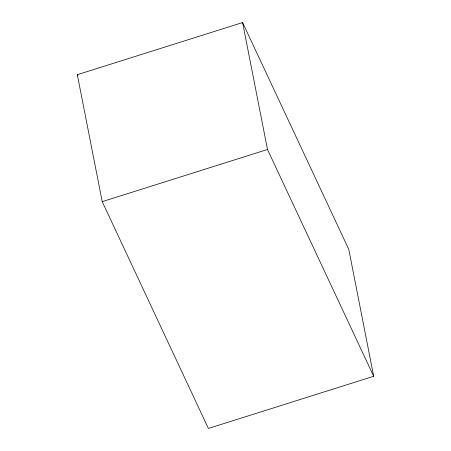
<?xml version="1.0" encoding="UTF-8"?>
<svg xmlns="http://www.w3.org/2000/svg" width="451" height="451" viewBox="0 0 451 451"><rect width="100%" height="100%" fill="white"/><g stroke="black" fill="none" stroke-linecap="round" stroke-linejoin="round"><path stroke-width="0.68" d="M77.313 74.708L242.599 22.55L348.781 249.347L373.687 376.292L208.401 428.45L102.219 201.653L77.313 74.708L77.91 75.982M102.219 201.653L267.499 149.495L373.687 376.292M242.599 22.55L267.499 149.495"/></g></svg>
